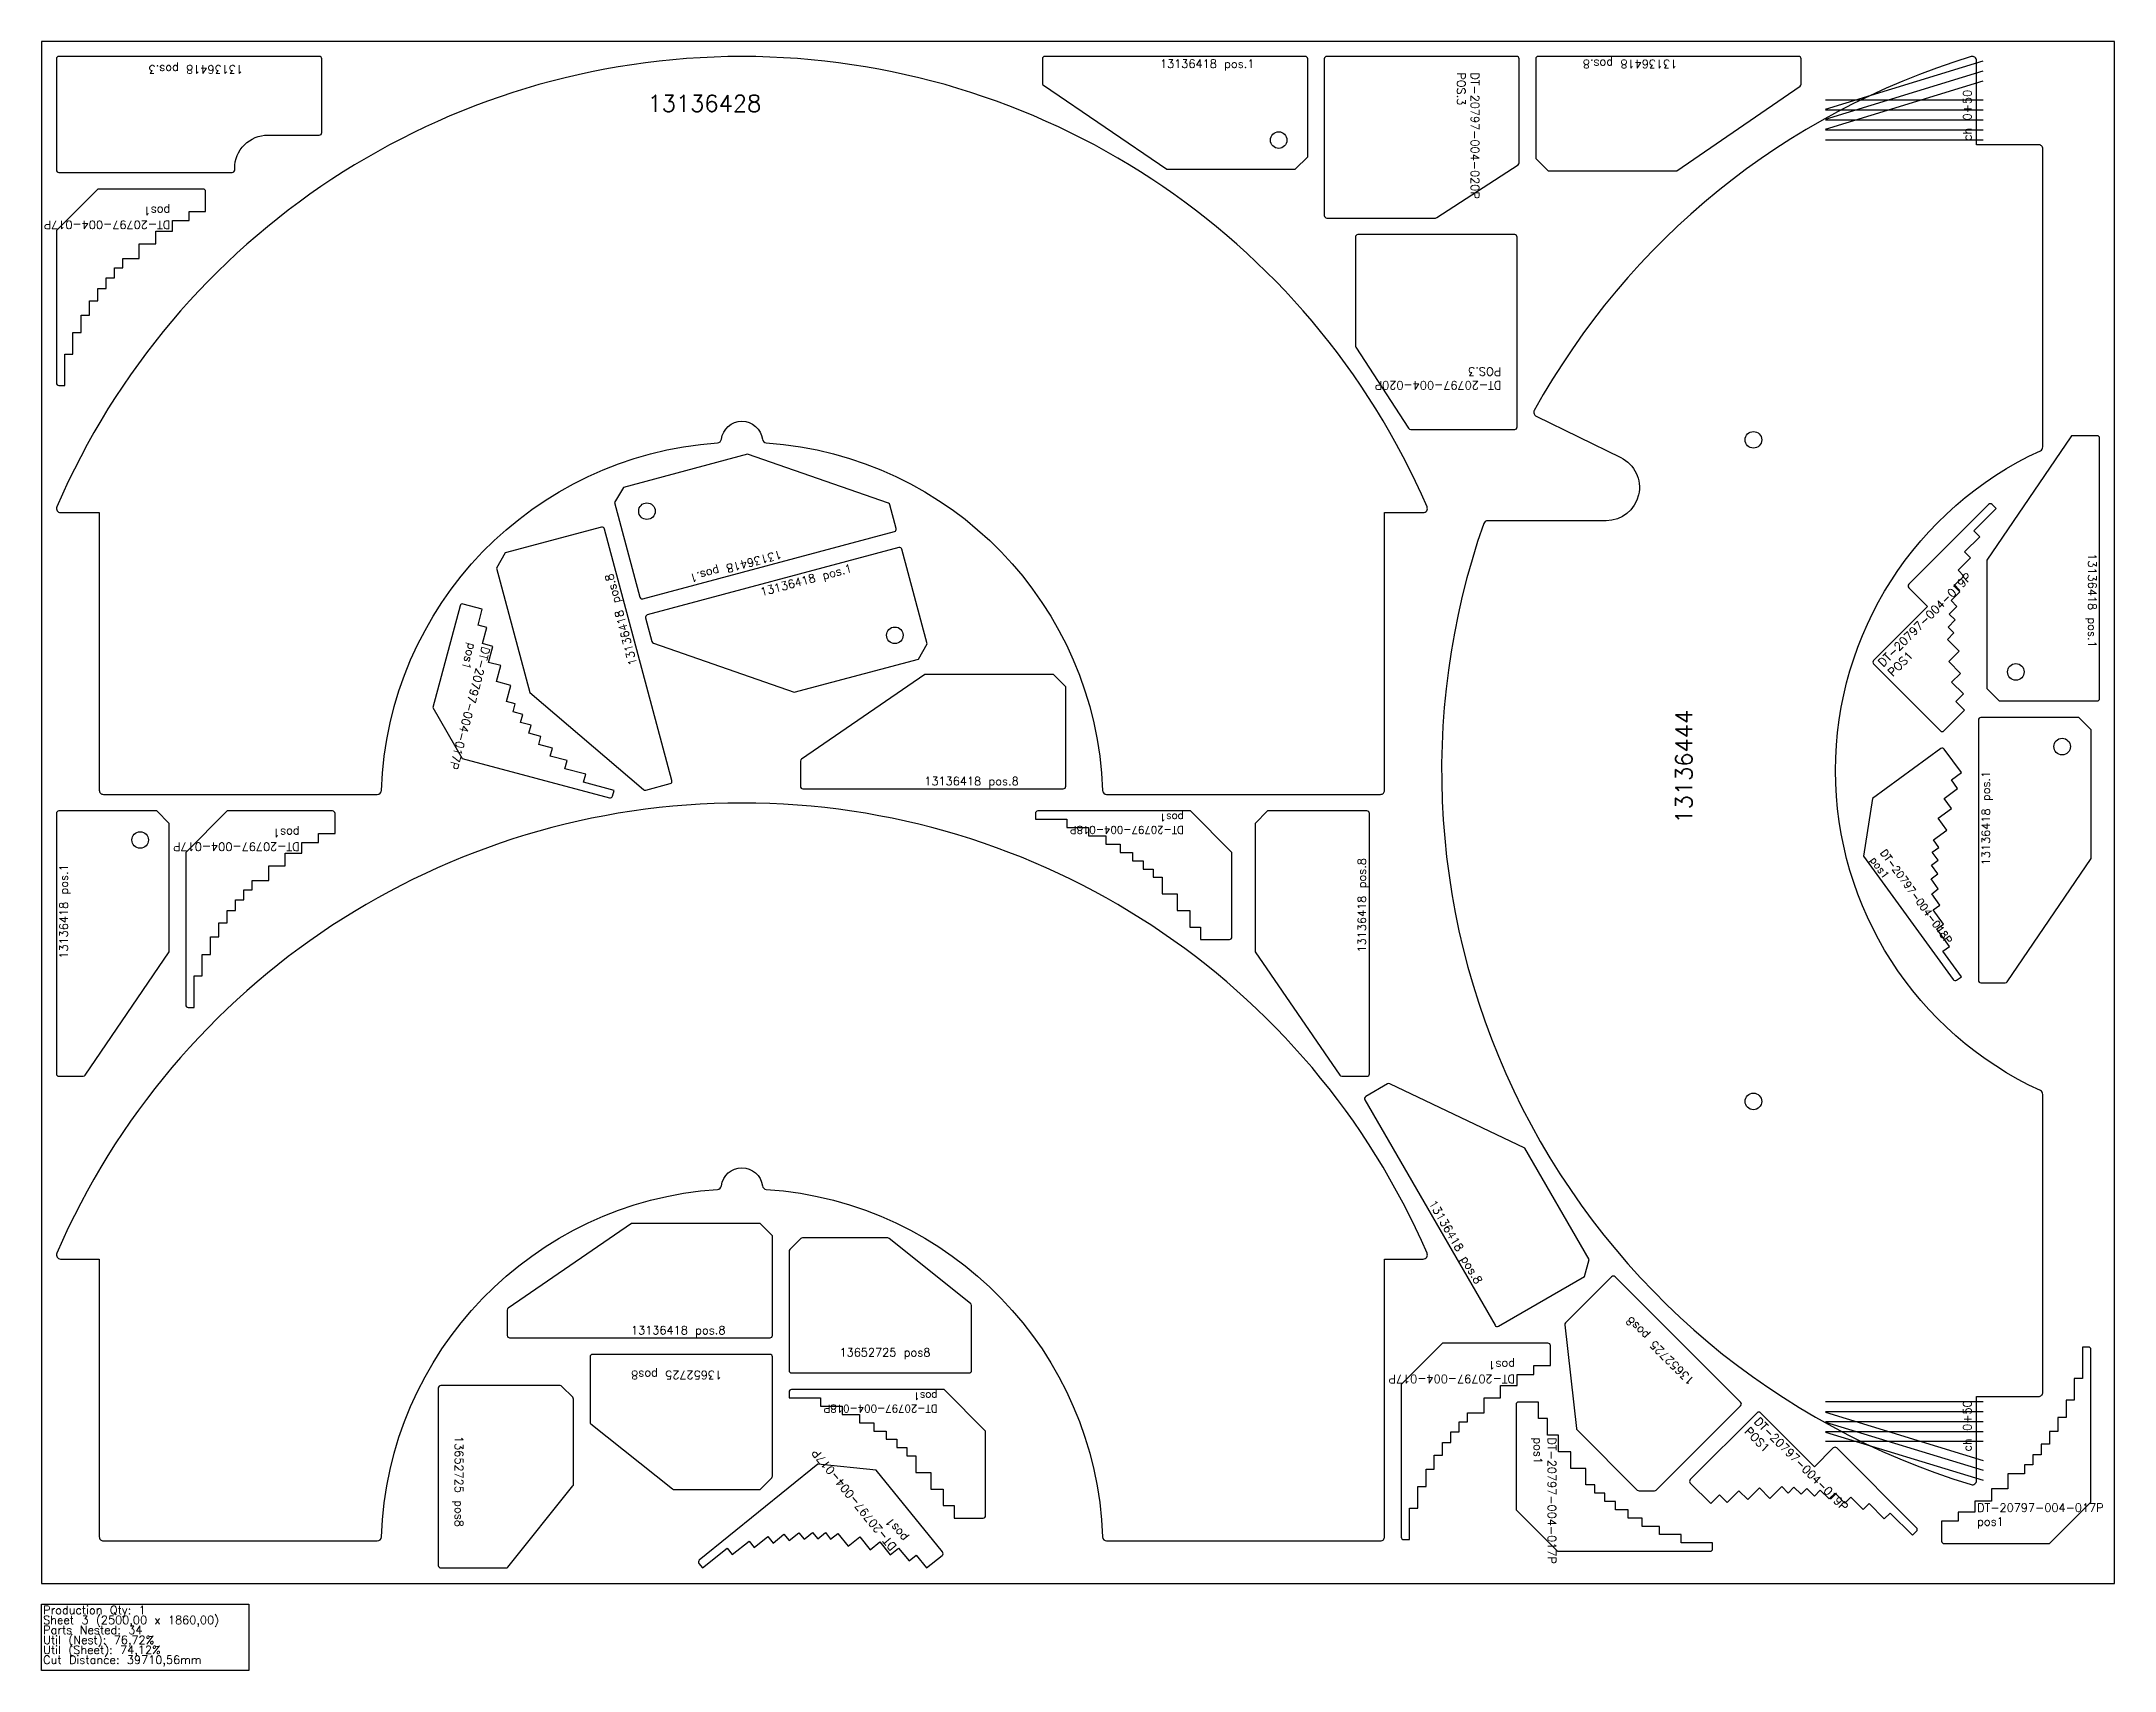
# Model space of a CAD drawing. Header units: millimetres. Extents: x 5250 to 7750, y -105 to 1860.
import ezdxf

# ---------------------------------------------------------------- set-up
doc = ezdxf.new("R2010")
doc.units = ezdxf.units.MM
for name, color, linetype in [('13136418', 7, 'Continuous'), ('13136428', 7, 'Continuous'), ('13136444', 7, 'Continuous'), ('Chanfro', 7, 'Continuous'), ('DT-20797-004-017P', 7, 'Continuous'), ('DT-20797-004-018P', 7, 'Continuous'), ('DT-20797-004-019P', 7, 'Continuous'), ('DT-20797-004-020P', 7, 'Continuous'), ('sheet', 24, 'Continuous'), ('Stats', 7, 'Continuous'), ('Texto', 7, 'Continuous')]:
    doc.layers.add(name, color=color, linetype=linetype)
doc.styles.get("Standard").update_dxf_attribs({"font": 'txt.shx'})

msp = doc.modelspace()

# ---------------------------------------------------------------- linework, layer by layer
at = {"color": 1}
for points in [[(6368.6, 253.9, 0.414214), (6371.6, 256.9), (6371.6, 335.4, 0.227838), (6370.5, 337.8), (6272.4, 416.2, 0.170304), (6270.6, 416.9), (6167.9, 416.9, 0.198912), (6165.7, 416), (6152.5, 402.8, 0.198912), (6151.6, 400.6), (6151.6, 256.9, 0.414214), (6154.6, 253.9)], [(7147.7, 369.9, 0.414214), (7143.5, 369.9), (7088, 314.4, 0.227838), (7087.1, 311.9), (7101, 187.1, 0.170304), (7101.8, 185.3), (7174.4, 112.7, 0.198912), (7176.6, 111.8), (7195.3, 111.8, 0.198912), (7197.4, 112.7), (7299.1, 214.4, 0.414214), (7299.1, 218.6)], [(5914.6, 276.3, 0.414214), (5911.6, 273.3), (5911.6, 194.8, 0.227838), (5912.7, 192.4), (6010.8, 114, 0.170304), (6012.7, 113.3), (6115.4, 113.3, 0.198912), (6117.5, 114.2), (6130.7, 127.5, 0.198912), (6131.6, 129.6), (6131.6, 273.3, 0.414214), (6128.6, 276.3)], [(5728.6, 21.7, 0.414214), (5731.6, 18.7), (5810.2, 18.7, 0.227838), (5812.5, 19.8), (5891, 117.9, 0.170304), (5891.6, 119.7), (5891.6, 222.4, 0.198912), (5890.7, 224.6), (5877.5, 237.8, 0.198912), (5875.4, 238.7), (5731.6, 238.7, 0.414214), (5728.6, 235.7)]]:
    msp.add_lwpolyline(points, format="xyb", close=True, dxfattribs=at)
at = {"layer": '13136418', "color": 1}
for points in [[(5523, 1747), (5585, 1747, 0.414214), (5588, 1750), (5588, 1839, 0.414214), (5585, 1842), (5271, 1842, 0.414214), (5268, 1839), (5268, 1705, 0.414214), (5271, 1702), (5480, 1702, 0.414214), (5483, 1705), (5483, 1707, -0.414214)], [(6607, 1706), (6762, 1706), (6777, 1721), (6777, 1839, 0.414214), (6774, 1842), (6460, 1842, 0.414214), (6457, 1839), (6457, 1809.6, 0.248329), (6458.3, 1807.1)], [(7372, 1808.6), (7372, 1839, 0.414214), (7369, 1842), (7055, 1842, 0.414214), (7052, 1839), (7052, 1719), (7067, 1704), (7222, 1704), (7370.7, 1806.1, 0.247123)], [(7596, 1234.5), (7596, 1079.5), (7611, 1064.5), (7729, 1064.5, 0.414214), (7732, 1067.5), (7732, 1381.5, 0.414214), (7729, 1384.5), (7699.6, 1384.5, 0.248329), (7697.1, 1383.1)], [(6101.5, 1362.2), (5951.8, 1322.1), (5941.2, 1303.7), (5971.7, 1189.7, 0.414214), (5975.4, 1187.6), (6278.7, 1268.9, 0.414214), (6280.8, 1272.5), (6273.2, 1301, 0.248329), (6271.3, 1303)], [(5978.8, 957.1), (6008.2, 964.9, 0.414214), (6010.3, 968.6), (5929, 1271.9, 0.414214), (5925.3, 1274), (5809.4, 1243), (5798.8, 1224.6), (5838.9, 1074.9), (5976.1, 957.7, 0.247123)], [(6157.8, 1075), (6307.5, 1115.1), (6318.1, 1133.5), (6287.6, 1247.4, 0.414214), (6283.9, 1249.6), (5980.6, 1168.3, 0.414214), (5978.5, 1164.6), (5986.1, 1136.2, 0.248329), (5988, 1134.1)], [(6165.3, 992), (6165.3, 961.6, 0.414214), (6168.3, 958.6), (6482.3, 958.6, 0.414214), (6485.3, 961.6), (6485.3, 1081.6), (6470.3, 1096.6), (6315.3, 1096.6), (6166.6, 994.5, 0.247123)], [(7721.8, 874.5), (7721.8, 1029.5), (7706.8, 1044.5), (7588.8, 1044.5, 0.414214), (7585.8, 1041.5), (7585.8, 727.5, 0.414214), (7588.8, 724.5), (7618.3, 724.5, 0.248329), (7620.7, 725.8)], [(5404, 761.8), (5404, 916.8), (5389, 931.8), (5271, 931.8, 0.414214), (5268, 928.8), (5268, 614.8, 0.414214), (5271, 611.8), (5300.4, 611.8, 0.248329), (5302.9, 613.1)], [(6818, 611.8), (6848.5, 611.8, 0.414214), (6851.5, 614.8), (6851.5, 928.8, 0.414214), (6848.5, 931.8), (6728.5, 931.8), (6713.5, 916.8), (6713.5, 761.8), (6815.6, 613.1, 0.247123)], [(6873.3, 602.6), (6847, 587.4, 0.414214), (6845.9, 583.3), (7002.9, 311.4, 0.414214), (7007, 310.3), (7110.9, 370.3), (7116.4, 390.8), (7038.9, 525), (6876.1, 602.8, 0.247123)], [(5811.6, 329.8), (5811.6, 299.3, 0.414214), (5814.6, 296.3), (6128.6, 296.3, 0.414214), (6131.6, 299.3), (6131.6, 419.3), (6116.6, 434.3), (5961.6, 434.3), (5812.9, 332.2, 0.247123)]]:
    msp.add_lwpolyline(points, format="xyb", close=True, dxfattribs=at)
for centre in [(6742, 1741), (5980.2, 1293.4), (6279.1, 1143.7), (7631, 1099.5), (7686.8, 1009.5), (5369, 896.8)]:
    msp.add_circle(centre, 10, dxfattribs=at)
at = {"layer": '13136428', "color": 1}
for points in [[(6119.5, 1380.2, 0.356448), (6124.1, 1375.8, -0.384724), (6529.5, 956.7, 0.404262), (6534.5, 951.8), (6864.7, 951.8, 0.414214), (6869.7, 956.8), (6869.7, 1291.7), (6916.3, 1291.7, 0.539356), (6920.9, 1298.7, 0.657354), (5268.5, 1298.7, 0.539356), (5273.1, 1291.7), (5319.7, 1291.7), (5319.7, 956.8, 0.414214), (5324.7, 951.8), (5655, 951.8, 0.404262), (5660, 956.7, -0.384724), (6065.3, 1375.8, 0.356448), (6069.9, 1380.2, -0.874645)], [(6119.5, 479.7, 0.356448), (6124.1, 475.4, -0.384724), (6529.5, 56.2, 0.404262), (6534.5, 51.4), (6864.7, 51.4, 0.414214), (6869.7, 56.4), (6869.7, 391.3), (6916.3, 391.3, 0.539356), (6920.9, 398.3, 0.657354), (5268.5, 398.3, 0.539356), (5273.1, 391.3), (5319.7, 391.3), (5319.7, 56.4, 0.414214), (5324.7, 51.4), (5655, 51.4, 0.404262), (5660, 56.2, -0.384724), (6065.3, 475.4, 0.356448), (6069.9, 479.7, -0.874645)]]:
    msp.add_lwpolyline(points, format="xyb", close=True, dxfattribs=at)
at = {"layer": '13136444', "color": 1}
msp.add_lwpolyline([(7663.5, 1371), (7663.5, 1730.5, 0.414214), (7658.5, 1735.5), (7583.5, 1735.5), (7583.5, 1836.9, 0.503429), (7577, 1841.7, 0.195504), (7050.3, 1414.9, 0.428684), (7052.5, 1408), (7154.5, 1358.1, -0.79517), (7137.1, 1281.9), (6994, 1281.9, 0.318445), (6989.3, 1278.6, 0.426829), (7577, 119.3, 0.503429), (7583.5, 124.1), (7583.5, 225.5), (7658.5, 225.5, 0.414214), (7663.5, 230.5), (7663.5, 590, 0.292674), (7660.6, 594.5, -0.640184), (7660.6, 1366.4, 0.292674)], format="xyb", close=True, dxfattribs=at)
for centre in [(7314.5, 1379.5), (7314.5, 581.5)]:
    msp.add_circle(centre, 10, dxfattribs=at)
at = {"layer": 'Chanfro', "color": 1}
for p, q in [((7401.5, 1778.3), (7591.5, 1836.5)), ((7401.5, 1766.3), (7591.5, 1824.5)), ((7401.5, 1754.3), (7591.5, 1812.5)), ((7401.5, 1789.5), (7591.5, 1789.5)), ((7401.5, 1777.5), (7591.5, 1777.5)), ((7401.5, 1765.5), (7591.5, 1765.5)), ((7401.5, 1753.5), (7591.5, 1753.5)), ((7401.5, 1741.5), (7591.5, 1741.5)), ((7401.5, 219.5), (7591.5, 219.5)), ((7401.5, 207.5), (7591.5, 207.5)), ((7401.5, 206.7), (7591.5, 148.5)), ((7401.5, 195.5), (7591.5, 195.5)), ((7401.5, 194.7), (7591.5, 136.5)), ((7401.5, 183.5), (7591.5, 183.5)), ((7401.5, 182.7), (7591.5, 124.5)), ((7401.5, 171.5), (7591.5, 171.5))]:
    msp.add_line(p, q, dxfattribs=at)
at = {"layer": 'DT-20797-004-017P', "color": 1}
for points in [[(5328, 1563.5), (5328, 1575), (5338, 1575), (5338, 1587), (5348, 1587), (5348, 1598), (5368, 1598), (5368, 1616), (5388, 1616), (5388, 1631), (5408, 1631), (5408, 1644), (5428, 1644), (5428, 1655), (5448, 1655), (5448, 1679, 0.414214), (5445, 1682), (5318, 1682), (5268, 1632), (5268, 1448, 0.414214), (5271, 1445), (5278, 1445), (5278, 1483), (5288, 1483), (5288, 1509), (5298, 1509), (5298, 1530), (5308, 1530), (5308, 1547), (5318, 1547), (5318, 1562), (5328, 1562)], [(5839, 1035.6), (5827.8, 1038.6), (5830.4, 1048.2), (5818.8, 1051.3), (5821.4, 1061), (5810.8, 1063.8), (5816, 1083.1), (5798.6, 1087.8), (5803.8, 1107.1), (5789.3, 1111), (5794.5, 1130.3), (5781.9, 1133.7), (5787.1, 1153), (5776.5, 1155.8), (5781.6, 1175.2), (5758.4, 1181.4, 0.414214), (5754.8, 1179.3), (5721.9, 1056.6), (5757.3, 995.3), (5935, 947.7, 0.414214), (5938.7, 949.8), (5940.5, 956.6), (5903.8, 966.4), (5906.4, 976.1), (5881.2, 982.8), (5883.8, 992.5), (5863.5, 997.9), (5866.1, 1007.6), (5849.7, 1012), (5852.3, 1021.6), (5837.8, 1025.5), (5840.4, 1035.2)], [(5484, 813.3), (5484, 824.8), (5494, 824.8), (5494, 836.8), (5504, 836.8), (5504, 847.8), (5524, 847.8), (5524, 865.8), (5544, 865.8), (5544, 880.8), (5564, 880.8), (5564, 893.8), (5584, 893.8), (5584, 904.8), (5604, 904.8), (5604, 928.8, 0.414214), (5601, 931.8), (5474, 931.8), (5424, 881.8), (5424, 697.8, 0.414214), (5427, 694.8), (5434, 694.8), (5434, 732.8), (5444, 732.8), (5444, 758.8), (5454, 758.8), (5454, 779.8), (5464, 779.8), (5464, 796.8), (5474, 796.8), (5474, 811.8), (5484, 811.8)], [(6949.7, 171.4), (6949.7, 182.9), (6959.7, 182.9), (6959.7, 194.9), (6969.7, 194.9), (6969.7, 205.9), (6989.7, 205.9), (6989.7, 223.9), (7009.7, 223.9), (7009.7, 238.9), (7029.7, 238.9), (7029.7, 251.9), (7049.7, 251.9), (7049.7, 262.9), (7069.7, 262.9), (7069.7, 286.9, 0.414214), (7066.7, 289.9), (6939.7, 289.9), (6889.7, 239.9), (6889.7, 55.9, 0.414214), (6892.7, 52.9), (6899.7, 52.9), (6899.7, 90.9), (6909.7, 90.9), (6909.7, 116.9), (6919.7, 116.9), (6919.7, 137.9), (6929.7, 137.9), (6929.7, 154.9), (6939.7, 154.9), (6939.7, 169.9), (6949.7, 169.9)], [(7661.5, 166.7), (7661.5, 155.2), (7651.5, 155.2), (7651.5, 143.2), (7641.5, 143.2), (7641.5, 132.2), (7621.5, 132.2), (7621.5, 114.2), (7601.5, 114.2), (7601.5, 99.2), (7581.5, 99.2), (7581.5, 86.2), (7561.5, 86.2), (7561.5, 75.2), (7541.5, 75.2), (7541.5, 51.2, 0.414214), (7544.5, 48.2), (7671.5, 48.2), (7721.5, 98.2), (7721.5, 282.2, 0.414214), (7718.5, 285.2), (7711.5, 285.2), (7711.5, 247.2), (7701.5, 247.2), (7701.5, 221.2), (7691.5, 221.2), (7691.5, 200.2), (7681.5, 200.2), (7681.5, 183.2), (7671.5, 183.2), (7671.5, 168.2), (7661.5, 168.2)], [(7146.8, 98.9), (7135.3, 98.9), (7135.3, 108.9), (7123.3, 108.9), (7123.3, 118.9), (7112.3, 118.9), (7112.3, 138.9), (7094.3, 138.9), (7094.3, 158.9), (7079.3, 158.9), (7079.3, 178.9), (7066.3, 178.9), (7066.3, 198.9), (7055.3, 198.9), (7055.3, 218.9), (7031.3, 218.9, 0.414214), (7028.3, 215.9), (7028.3, 88.9), (7078.3, 38.9), (7262.3, 38.9, 0.414214), (7265.3, 41.9), (7265.3, 48.9), (7227.3, 48.9), (7227.3, 58.9), (7201.3, 58.9), (7201.3, 68.9), (7180.3, 68.9), (7180.3, 78.9), (7163.3, 78.9), (7163.3, 88.9), (7148.3, 88.9), (7148.3, 98.9)], [(6170.8, 54.4), (6179.8, 61.6), (6186.1, 53.8), (6195.4, 61.4), (6201.7, 53.6), (6210.2, 60.5), (6222.8, 45), (6236.8, 56.3), (6249.4, 40.8), (6261.1, 50.2), (6273.6, 34.7), (6283.7, 42.8), (6296.3, 27.3), (6304.9, 34.2), (6317.5, 18.7), (6336.1, 33.8, 0.414214), (6336.6, 38), (6256.6, 136.7), (6186.3, 144.1), (6043.3, 28.3, 0.414214), (6042.9, 24.1), (6047.3, 18.7), (6076.8, 42.6), (6083.1, 34.8), (6103.3, 51.2), (6109.6, 43.4), (6125.9, 56.6), (6132.2, 48.8), (6145.4, 59.5), (6151.7, 51.8), (6163.4, 61.2), (6169.7, 53.4)]]:
    msp.add_lwpolyline(points, format="xyb", close=True, dxfattribs=at)
at = {"layer": 'DT-20797-004-018P', "color": 1}
for points in [[(7458, 947), (7447.1, 877.1), (7555.4, 728.4, 0.414214), (7559.6, 727.8), (7565.3, 731.9), (7542.9, 762.6), (7551, 768.5), (7535.7, 789.5), (7543.7, 795.4), (7531.4, 812.4), (7539.5, 818.2), (7529.5, 832), (7537.5, 837.9), (7528.7, 850), (7536.8, 855.9), (7529.1, 866.4), (7537.2, 872.3), (7530.1, 882), (7538.2, 887.9), (7531.7, 896.8), (7547.9, 908.5), (7537.3, 923.1), (7553.5, 934.9), (7544.6, 947), (7560.8, 958.8), (7553.2, 969.3), (7565.3, 978.1), (7544.7, 1006.4, 0.414214), (7540.5, 1007.1)], [(6685.7, 881.8), (6635.7, 931.8), (6451.7, 931.8, 0.414214), (6448.7, 928.8), (6448.7, 921.8), (6486.7, 921.8), (6486.7, 911.8), (6512.7, 911.8), (6512.7, 901.8), (6533.7, 901.8), (6533.7, 891.8), (6550.7, 891.8), (6550.7, 881.8), (6565.7, 881.8), (6565.7, 871.8), (6578.7, 871.8), (6578.7, 861.8), (6590.7, 861.8), (6590.7, 851.8), (6601.7, 851.8), (6601.7, 831.8), (6619.7, 831.8), (6619.7, 811.8), (6634.7, 811.8), (6634.7, 791.8), (6647.7, 791.8), (6647.7, 776.8), (6682.7, 776.8, 0.414214), (6685.7, 779.8)], [(6388.6, 183.9), (6338.6, 233.9), (6154.6, 233.9, 0.414214), (6151.6, 230.9), (6151.6, 223.9), (6189.6, 223.9), (6189.6, 213.9), (6215.6, 213.9), (6215.6, 203.9), (6236.6, 203.9), (6236.6, 193.9), (6253.6, 193.9), (6253.6, 183.9), (6268.6, 183.9), (6268.6, 173.9), (6281.6, 173.9), (6281.6, 163.9), (6293.6, 163.9), (6293.6, 153.9), (6304.6, 153.9), (6304.6, 133.9), (6322.6, 133.9), (6322.6, 113.9), (6337.6, 113.9), (6337.6, 93.9), (6350.6, 93.9), (6350.6, 78.9), (6385.6, 78.9, 0.414214), (6388.6, 81.9)]]:
    msp.add_lwpolyline(points, format="xyb", close=True, dxfattribs=at)
at = {"layer": 'DT-20797-004-019P', "color": 1}
for points in [[(7607.3, 1296.5), (7602.3, 1301.5, 0.414214), (7598.1, 1301.5), (7501.9, 1205.3, 0.414214), (7501.9, 1201.1), (7524.5, 1178.4), (7459.5, 1113.4, 0.414214), (7459.5, 1109.1), (7540.1, 1028.5, 0.414214), (7544.3, 1028.5), (7569.1, 1053.3), (7558.5, 1063.9), (7567.7, 1073.1), (7553.5, 1087.2), (7564.1, 1097.8), (7550, 1112), (7562.7, 1124.7), (7548.6, 1138.8), (7556.3, 1146.6), (7549.3, 1153.7), (7557.8, 1162.2), (7550.7, 1169.3), (7559.9, 1178.4), (7552.8, 1185.5), (7563.4, 1196.1), (7556.3, 1203.2), (7568.4, 1215.2), (7561.3, 1222.3), (7576.1, 1237.1), (7569.1, 1244.2), (7587.5, 1262.6), (7580.4, 1269.7)], [(7506.3, 58.1), (7511.2, 63.1, 0.414214), (7511.2, 67.3), (7415, 163.5, 0.414214), (7410.8, 163.5), (7388.2, 140.8), (7323.1, 205.9, 0.414214), (7318.9, 205.9), (7238.3, 125.3, 0.414214), (7238.3, 121), (7263, 96.3), (7273.6, 106.9), (7282.8, 97.7), (7297, 111.9), (7307.6, 101.2), (7321.7, 115.4), (7334.4, 102.7), (7348.6, 116.8), (7356.4, 109), (7363.4, 116.1), (7371.9, 107.6), (7379, 114.7), (7388.2, 105.5), (7395.2, 112.6), (7405.9, 102), (7412.9, 109), (7424.9, 97), (7432, 104.1), (7446.9, 89.2), (7453.9, 96.3), (7472.3, 77.9), (7479.4, 85)]]:
    msp.add_lwpolyline(points, format="xyb", close=True, dxfattribs=at)
at = {"layer": 'DT-20797-004-020P', "color": 1}
for points in [[(6797, 1839), (6797, 1650, 0.414214), (6800, 1647), (6931.1, 1647, 0.145099), (6932.8, 1647.5), (7030.7, 1711.1, 0.253857), (7032, 1713.6), (7032, 1839, 0.414214), (7029, 1842), (6800, 1842, 0.414214)], [(7026.6, 1627), (6837.6, 1627, 0.414214), (6834.6, 1624), (6834.6, 1492.9, 0.145099), (6835.1, 1491.3), (6898.7, 1393.4, 0.253857), (6901.2, 1392), (7026.6, 1392, 0.414214), (7029.6, 1395), (7029.6, 1624, 0.414214)]]:
    msp.add_lwpolyline(points, format="xyb", close=True, dxfattribs=at)
at = {"layer": 'sheet', "color": 7}
msp.add_lwpolyline([(5250, 0), (7750, 0), (7750, 1860), (5250, 1860)], close=True, dxfattribs=at)
at = {"layer": 'Stats', "color": 151}
msp.add_lwpolyline([(5250, -25), (5500, -25), (5500, -105), (5250, -105), (5250, -25)], close=True, dxfattribs=at)

# ---------------------------------------------------------------- texts
at = {"layer": 'Chanfro', "color": 1, "char_height": 10, "width": 180.473, "rotation": 90}
for insert, attachment_point in [((7567.4, 1740), 1), ((7567.4, 220.9), 3)]:
    msp.add_mtext('\\pt180;ch 0+50', dxfattribs=dict(at, insert=insert, attachment_point=attachment_point))
at = {"layer": 'Stats', "color": 60}
for s, p in [('Sheet 3 (2500,00 x 1860,00)', (5252, -49)), ('Production Qty: 1', (5252, -37)), ('Parts Nested: 34', (5252, -61)), ('Util (Nest): 76,72%', (5252, -73)), ('Util (Sheet): 74,12%', (5252, -85)), ('Cut Distance: 39710,56mm', (5252, -97))]:
    msp.add_text(s, height=10, dxfattribs=at).set_placement(p)
at = {"layer": 'Texto', "color": 1}
for s, insert, char_height, width, attachment_point, rotation in [('13136418 pos.3', (5493.1, 1834.6), 10, 188.747, 7, 180), ('13136418 pos.8', (7222.7, 1841.1), 10, 188.747, 7, 180), ('DT-20797-004-020P\\PPOS.3', (6983.8, 1822.8), 10, 57.571, 1, 270), ('DT-20797-004-017P pos1', (5405.3, 1633.8), 10, 111.718, 1, 180), ('DT-20797-004-020P\\PPOS.3', (7010.4, 1440.2), 10, 57.571, 1, 180), ('13136418 pos.1', (6140.2, 1249.6), 10, 188.747, 7, 195), ('13136418 pos.1', (6119.1, 1187.6), 10, 188.747, 7, 15), ('13136418 pos.1', (7714.8, 1242.7), 10, 188.747, 7, 270), ('13136418 pos.8', (5971.6, 1109.7), 10, 188.747, 7, 105), ('DT-20797-004-019P\\PPOS1', (7463.8, 1112.1), 10, 57.571, 1, 45), ('DT-20797-004-017P pos1', (5791, 1128.4), 10, 111.718, 1, 255), ('13136444', (7220.7, 916.6), 20, 299.624, 1, 90), ('13136418 pos.1', (7603.1, 866.3), 10, 188.747, 7, 90), ('DT-20797-004-018P\\Ppos1', (6627.5, 904.4), 9, 98.498, 1, 180), ('DT-20797-004-017P pos1', (5561.3, 883.6), 10, 111.718, 1, 180), ('DT-20797-004-018P\\Ppos1', (7474.1, 886.7), 9, 98.498, 1, 306.0787), ('13136418 pos.1', (5285.2, 753.6), 10, 188.747, 7, 90), ('13136418 pos.8', (6850.6, 761.1), 10, 188.747, 7, 90), ('13136418 pos.8', (6919.8, 457.1), 10, 188.747, 7, 300), ('13652725 pos8', (7237, 238.3), 10, 122.875, 1, 135), ('13652725 pos8', (6070.8, 246.4), 10, 122.875, 1, 180), ('DT-20797-004-017P pos1', (7027, 241.7), 10, 111.718, 1, 180), ('DT-20797-004-018P\\Ppos1', (6330.5, 206.4), 9, 98.498, 1, 180), ('DT-20797-004-019P\\PPOS1', (7321.8, 201.5), 10, 57.571, 1, 315), ('13652725 pos8', (5758.6, 177.9), 10, 122.875, 1, 270), ('DT-20797-004-017P pos1', (6274.1, 38.6), 10, 111.718, 1, 128.991), ('DT-20797-004-017P pos1', (7076.5, 176.2), 10, 111.718, 1, 270)]:
    msp.add_mtext(s, dxfattribs=dict(at, insert=insert, char_height=char_height, width=width, attachment_point=attachment_point, rotation=rotation))
for s, insert, char_height, width, attachment_point in [('13136418 pos.1', (6598.8, 1824.8), 10, 188.747, 7), ('13136428', (5980.9, 1795.3), 20, 231.187, 1), ('13136418 pos.8', (6314.6, 959.5), 10, 188.747, 7), ('13136418 pos.8', (5960.9, 297.2), 10, 188.747, 7), ('13652725 pos8', (6212.4, 283.8), 10, 122.875, 1), ('DT-20797-004-017P pos1', (7584.3, 96.4), 10, 111.718, 1)]:
    msp.add_mtext(s, dxfattribs=dict(at, insert=insert, char_height=char_height, width=width, attachment_point=attachment_point))

doc.saveas('drawing.dxf')
